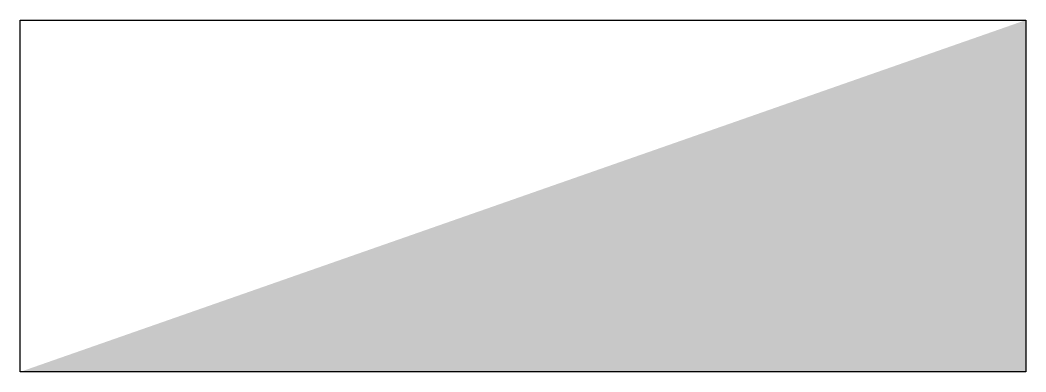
# Model space of a CAD drawing. Header units: millimetres. Extents: x 39.7 to 60.3, y 185.2 to 192.4.
import ezdxf

# ---------------------------------------------------------------- set-up
doc = ezdxf.new("R2010")
doc.units = ezdxf.units.MM

msp = doc.modelspace()

# ---------------------------------------------------------------- hatches: boundary and pattern name
h = msp.add_hatch(color=256)
h.dxf.hatch_style = 1
h.paths.add_polyline_path([(60.288, 192.41), (39.712, 185.208), (60.288, 185.208)])

# ---------------------------------------------------------------- linework, layer by layer
msp.add_lwpolyline([(39.712, 192.41), (60.288, 192.41), (60.288, 185.208), (39.712, 185.208)], close=True)

doc.saveas('drawing.dxf')
